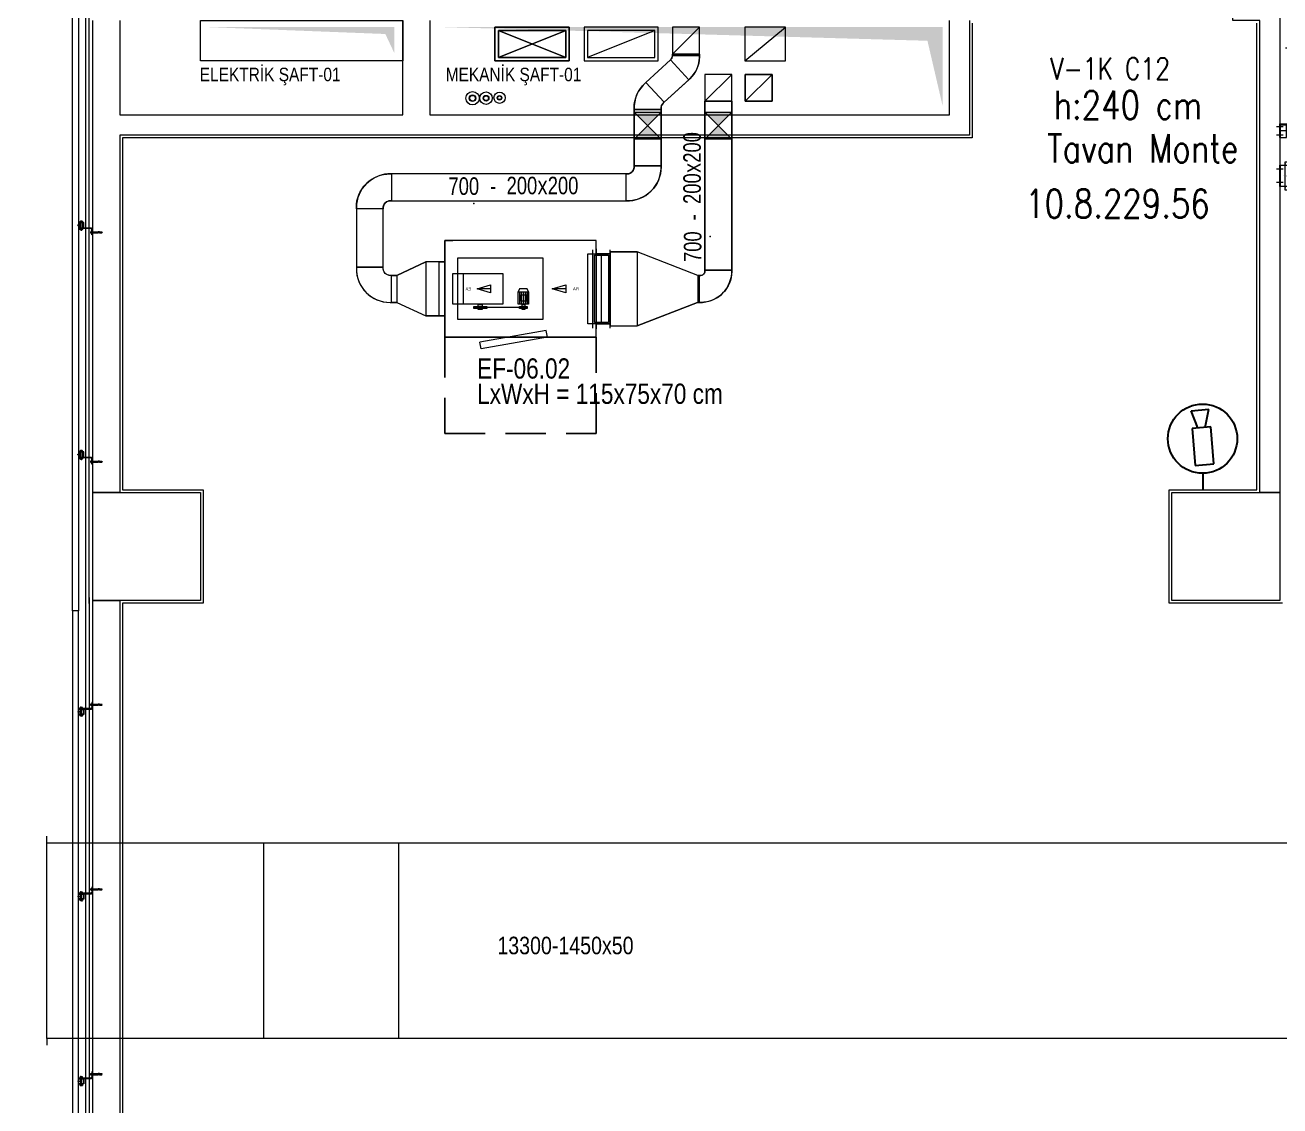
# Model space of a CAD drawing. Extents: x -1286 to 34975, y -230 to 6637.
# Drawn here: x 9746 to 10676, y 2738 to 3539 of the extents above; entities that cross this region are included whole.
import ezdxf
from ezdxf.enums import TextEntityAlignment as Align

# ---------------------------------------------------------------- set-up
doc = ezdxf.new("R2010")
doc.units = 0
doc.header["$LTSCALE"] = 20
doc.linetypes.add('DASHED', pattern=[0.75, 0.5, -0.25])
doc.linetypes.add('DOT2', pattern=[0.125, 0, -0.125])
doc.layers.get('0').update_dxf_attribs({"color": 9, "lineweight": 9})
for name, color, linetype, lineweight in [('00', 9, 'Continuous', 9), ('01', 9, 'Continuous', 9), ('06D', 9, 'Continuous', 9), ('09D', 9, 'Continuous', 9), ('10', 9, 'Continuous', 9), ('10A', 9, 'Continuous', 9), ('14', 9, 'Continuous', 9), ('20', 9, 'DOT2', 9), ('21', 9, 'Continuous', 9), ('33', 9, 'BATTING', 9), ('DATA TAVAN', 160, 'Continuous', 30), ('E-DAHİLİ DOME KAMERA', 7, 'Continuous', 30), ('E-YAZI', 7, 'Continuous', 30)]:
    doc.layers.add(name, color=color, linetype=linetype, lineweight=lineweight)
doc.styles.add('DEBI-BLOCK', font='arial.ttf', dxfattribs={"width": 0.8})
doc.styles.add('E-YAZI', font='txttw.shx')
doc.styles.add('LUCIDASANS', font='arial.ttf', dxfattribs={"width": 0.8})
doc.styles.add('MuuM_TEXT-STANDART', font='ARIALN.TTF')
doc.styles.add('Y200-ARIAL', font='arial.ttf', dxfattribs={"width": 0.8})
doc.linetypes.add('BATTING', pattern='A,0.0001,-0.1,[134,ltypeshp.shx,S=0.1,R=0,X=-0.1,Y=0],-0.2,[134,ltypeshp.shx,S=0.1,R=180,X=0.1,Y=0],-0.1', length=0.4001)

# ---------------------------------------------------------------- blocks, each defined once
blk = doc.blocks.new('p-kolon-80x80-vw')
at = {"layer": '01'}
blk.add_lwpolyline([(-40, -40), (-40, 40), (40, 40), (40, -40)], close=True, dxfattribs=at)
blk = doc.blocks.new('cxvxv')
for p, q in [((-21988.4, 8560.98, 0), (-21988.4, 8560.32, 0)), ((-21988.4, 8560.32, 0), (-21986.64, 8560.32, 0)), ((-21986.86, 8561.07, 0), (-21988.18, 8561.07, 0)), ((-21988.02, 8561.25, 0), (-21987.03, 8561.3, 0)), ((-21988.02, 8561.25, 0), (-21988, 8561.26, 0)), ((-21988, 8561.23, 0), (-21988.02, 8561.25, 0)), ((-21988.02, 8561.13, 0), (-21987.03, 8561.19, 0)), ((-21988.02, 8561.13, 0), (-21988, 8561.14, 0)), ((-21988, 8561.11, 0), (-21988.02, 8561.13, 0)), ((-21988.02, 8560.32, 0), (-21987.02, 8560.32, 0)), ((-21988.02, 8560.28, 0), (-21988.02, 8560.32, 0)), ((-21988.02, 8560.11, 0), (-21988.02, 8555.61, 0)), ((-21988, 8561.3, 0), (-21987.94, 8561.35, 0)), ((-21988, 8561.26, 0), (-21988, 8561.3, 0)), ((-21988, 8561.14, 0), (-21988, 8561.23, 0)), ((-21988, 8561.07, 0), (-21988, 8561.11, 0)), ((-21987.96, 8560.98, 0), (-21987.96, 8560.32, 0)), ((-21987.54, 8561.35, 0), (-21987.94, 8561.35, 0)), ((-21987.7, 8561.05, 0), (-21987.7, 8561.08, 0)), ((-21987.7, 8561.07, 0), (-21987.7, 8561.07, 0)), ((-21987.54, 8561.35, 0), (-21987.1, 8561.35, 0)), ((-21987.03, 8561.3, 0), (-21987.1, 8561.35, 0)), ((-21987.08, 8560.64, 0), (-21987.08, 8560.98, 0)), ((-21987.08, 8560.64, 0), (-21987.08, 8560.32, 0)), ((-21987.06, 8560.32, 0), (-21987.06, 8560.28, 0)), ((-21987.06, 8555.61, 0), (-21987.06, 8560.11, 0)), ((-21987.05, 8561.32, 0), (-21987.03, 8561.3, 0)), ((-21987.03, 8561.3, 0), (-21987.05, 8561.28, 0)), ((-21987.03, 8561.3, 0), (-21987.05, 8561.29, 0)), ((-21987.05, 8561.28, 0), (-21987.05, 8561.2, 0)), ((-21987.05, 8561.2, 0), (-21987.03, 8561.19, 0)), ((-21987.03, 8561.19, 0), (-21987.05, 8561.17, 0)), ((-21987.05, 8561.17, 0), (-21987.05, 8561.08, 0)), ((-21987.05, 8561.08, 0), (-21987.03, 8561.07, 0)), ((-21987.02, 8560.32, 0), (-21987.02, 8560.28, 0)), ((-21987.02, 8555.61, 0), (-21987.02, 8560.11, 0)), ((-21986.64, 8560.32, 0), (-21986.64, 8560.98, 0)), ((-21988.4, 8555.4, 0), (-21986.64, 8555.4, 0)), ((-21988.4, 8554.74, 0), (-21988.4, 8555.4, 0)), ((-21986.86, 8554.65, 0), (-21988.17, 8554.65, 0)), ((-21988.02, 8555.44, 0), (-21988.02, 8555.4, 0)), ((-21988.02, 8555.4, 0), (-21987.02, 8555.4, 0)), ((-21987.96, 8554.74, 0), (-21987.96, 8555.4, 0)), ((-21987.08, 8555.08, 0), (-21987.08, 8555.4, 0)), ((-21987.08, 8555.08, 0), (-21987.08, 8554.74, 0)), ((-21987.06, 8555.4, 0), (-21987.06, 8555.44, 0)), ((-21987.02, 8555.4, 0), (-21987.02, 8555.44, 0)), ((-21986.64, 8555.4, 0), (-21986.64, 8554.74, 0))]:
    blk.add_line(p, q)
at = {"elevation": 0}
for points in [[(-21986.3, 8560.11), (-21988.7, 8560.11), (-21988.7, 8560.28), (-21986.3, 8560.28)], [(-21986.3, 8555.61), (-21988.7, 8555.61), (-21988.7, 8555.44), (-21986.3, 8555.44)]]:
    blk.add_lwpolyline(points, close=True, dxfattribs=at)
for points in [[(-21987.98, 8560.28), (-21987.98, 8560.32)], [(-21987.98, 8560.11), (-21987.98, 8555.61)], [(-21987.98, 8555.44), (-21987.98, 8555.4)]]:
    blk.add_lwpolyline(points, dxfattribs=at)
for centre, radius, start, end in [((-21988.18, 8560.75, 0), 0.315, 45.8497, 134.1503), ((-21987.52, 8559.95, 0), 1.12, 66.87008, 113.12992), ((-21987.52, 8559.95, 0), 1.12, 66.87008, 113.12992), ((-21986.86, 8560.76, 0), 0.313, 45.44896, 134.55104), ((-21988.18, 8554.97, 0), 0.315, 225.8497, 314.1503), ((-21987.52, 8555.77, 0), 1.12, 246.87008, 293.12992), ((-21987.52, 8555.77, 0), 1.12, 246.87008, 293.12992), ((-21986.86, 8554.96, 0), 0.313, 225.44896, 314.55104)]:
    blk.add_arc(centre, radius, start, end)
blk = doc.blocks.new('VIDA')
for p, q in [((-18072, 6523.9), (-18071.9, 6524)), ((-18071.9, 6523.8), (-18072, 6523.9)), ((-18071.9, 6524), (-18070.1, 6524.7)), ((-18069.6, 6522.9), (-18071.9, 6523.8)), ((-18069.7, 6524.9), (-18070.6, 6523.2)), ((-18070.6, 6523.2), (-18070.1, 6524.7)), ((-18070.1, 6524.7), (-18069.9, 6525.1)), ((-18069.9, 6525.1), (-18070.1, 6524.1)), ((-18070.1, 6524.1), (-18070, 6524.3)), ((-18070, 6524.3), (-18069.8, 6525.1)), ((-18069.9, 6525.1), (-18069.8, 6525.1)), ((-18069.8, 6525.1), (-18069.7, 6524.9)), ((-18069.7, 6524.9), (-18069.3, 6525)), ((-18069.6, 6522.8), (-18069.1, 6525)), ((-18069.6, 6522.8), (-18069.6, 6522.9)), ((-18069.4, 6522.4), (-18069.6, 6522.8)), ((-18068.9, 6525.3), (-18069.4, 6522.4)), ((-18069.3, 6522.4), (-18069.4, 6522.4)), ((-18069.3, 6522.4), (-18068.9, 6525.3)), ((-18069.3, 6525), (-18069.1, 6525)), ((-18069.1, 6522.8), (-18069.3, 6522.4)), ((-18069.1, 6525), (-18068.9, 6525.3)), ((-18068.7, 6522.8), (-18069.1, 6522.8)), ((-18068.9, 6525.3), (-18068.9, 6525.3)), ((-18068.9, 6525.3), (-18068.7, 6525)), ((-18068.7, 6522.8), (-18068.2, 6525)), ((-18068.7, 6525), (-18068.2, 6525)), ((-18068.5, 6522.4), (-18068.7, 6522.8)), ((-18068, 6525.3), (-18068.5, 6522.4)), ((-18068.4, 6522.4), (-18068.5, 6522.4)), ((-18068.4, 6522.4), (-18067.9, 6525.3)), ((-18068.2, 6522.8), (-18068.4, 6522.4)), ((-18068.2, 6522.8), (-18068.4, 6522.4)), ((-18068.2, 6525), (-18068, 6525.3)), ((-18067.7, 6525), (-18068.2, 6522.8)), ((-18067.7, 6522.8), (-18068.2, 6522.8)), ((-18067.9, 6525.3), (-18068, 6525.3)), ((-18067.9, 6525.3), (-18067.7, 6525)), ((-18067.7, 6522.8), (-18067.2, 6525)), ((-18067.7, 6525), (-18067.2, 6525)), ((-18067.5, 6522.4), (-18067.7, 6522.8)), ((-18067, 6525.3), (-18067.5, 6522.4)), ((-18067.4, 6522.4), (-18067.5, 6522.4)), ((-18067.4, 6522.4), (-18066.9, 6525.3)), ((-18067.2, 6522.8), (-18067.4, 6522.4)), ((-18067.2, 6522.8), (-18067.4, 6522.4)), ((-18067.2, 6525), (-18067, 6525.3)), ((-18066.7, 6525), (-18067.2, 6522.8)), ((-18066.7, 6522.8), (-18067.2, 6522.8)), ((-18066.9, 6525.3), (-18067, 6525.3)), ((-18066.9, 6525.3), (-18066.7, 6525)), ((-18066.3, 6525), (-18066.7, 6525)), ((-18066.7, 6522.8), (-18066.3, 6525)), ((-18066.5, 6522.4), (-18066.7, 6522.8)), ((-18066.1, 6525.3), (-18066.5, 6522.4)), ((-18066.5, 6522.4), (-18066, 6525.3)), ((-18066.3, 6522.8), (-18066.5, 6522.4)), ((-18066.3, 6522.8), (-18066.5, 6522.4)), ((-18066.5, 6522.4), (-18066.5, 6522.4)), ((-18066.3, 6525), (-18066.1, 6525.3)), ((-18065.8, 6525), (-18066.3, 6522.8)), ((-18066.3, 6522.8), (-18065.8, 6522.8)), ((-18066, 6525.3), (-18066.1, 6525.3)), ((-18066, 6525.3), (-18065.8, 6525)), ((-18065.8, 6522.8), (-18065.3, 6525)), ((-18065.8, 6525), (-18065.3, 6525)), ((-18065.6, 6522.4), (-18065.8, 6522.8)), ((-18065.1, 6525.3), (-18065.6, 6522.4)), ((-18065.5, 6522.4), (-18065.6, 6522.4)), ((-18065.5, 6522.4), (-18065, 6525.3)), ((-18065.3, 6522.8), (-18065.5, 6522.4)), ((-18065.3, 6522.8), (-18065.5, 6522.4)), ((-18065.3, 6525), (-18065.1, 6525.3)), ((-18064.8, 6525), (-18065.3, 6522.8)), ((-18064.8, 6522.8), (-18065.3, 6522.8)), ((-18065.1, 6525.3), (-18065, 6525.3)), ((-18065, 6525.3), (-18064.8, 6525)), ((-18064.8, 6525), (-18064.3, 6525)), ((-18064.8, 6522.8), (-18064.3, 6525)), ((-18064.6, 6522.4), (-18064.8, 6522.8)), ((-18064.1, 6525.3), (-18064.6, 6522.4)), ((-18064.5, 6522.4), (-18064.6, 6522.4)), ((-18064.5, 6522.4), (-18064, 6525.3)), ((-18064.3, 6522.8), (-18064.5, 6522.4)), ((-18064.3, 6522.8), (-18064.5, 6522.4)), ((-18064.3, 6525), (-18064.1, 6525.3)), ((-18063.8, 6525), (-18064.3, 6522.8)), ((-18063.8, 6522.8), (-18064.3, 6522.8)), ((-18064, 6525.3), (-18064.1, 6525.3)), ((-18064, 6525.3), (-18063.8, 6525)), ((-18063.8, 6522.8), (-18062, 6525)), ((-18062, 6525), (-18063.8, 6525)), ((-18063.6, 6522.4), (-18063.8, 6522.8)), ((-18063.6, 6522.4), (-18061.7, 6525.3)), ((-18061.8, 6525.3), (-18063.6, 6522.4)), ((-18062, 6522.8), (-18063.6, 6522.4)), ((-18062, 6522.8), (-18063.6, 6522.4)), ((-18063.6, 6522.4), (-18063.6, 6522.4)), ((-18061.5, 6525), (-18063.4, 6522.8)), ((-18063.4, 6522.8), (-18061.5, 6522.8)), ((-18061.7, 6525.3), (-18063.2, 6525.3)), ((-18062.7, 6522.4), (-18061.5, 6522.8)), ((-18062.6, 6522.4), (-18062.1, 6525.3)), ((-18062.4, 6522.8), (-18062.6, 6522.4)), ((-18062.4, 6522.8), (-18062.6, 6522.4)), ((-18062.6, 6522.4), (-18061.3, 6522.4)), ((-18062.4, 6525), (-18062.2, 6525.3)), ((-18061.5, 6525), (-18062.4, 6525)), ((-18061.5, 6522.8), (-18062.4, 6525)), ((-18061.9, 6525), (-18062.4, 6522.8)), ((-18061.9, 6522.8), (-18062.4, 6522.8)), ((-18062.2, 6525.3), (-18062.1, 6525.3)), ((-18062.2, 6525.3), (-18061.3, 6522.4)), ((-18062.1, 6525.3), (-18061.9, 6525)), ((-18062, 6525), (-18061.8, 6525.3)), ((-18061.9, 6525), (-18061.4, 6525)), ((-18061.9, 6522.8), (-18061.4, 6525)), ((-18061.7, 6522.4), (-18061.9, 6522.8)), ((-18061.2, 6525.3), (-18061.7, 6522.4)), ((-18061.7, 6525.3), (-18061.5, 6525)), ((-18061.6, 6522.4), (-18061.7, 6522.4)), ((-18061.6, 6522.4), (-18061.2, 6525.3)), ((-18061.4, 6522.8), (-18061.6, 6522.4)), ((-18061.4, 6522.8), (-18061.6, 6522.4)), ((-18061.4, 6525), (-18061.2, 6525.3)), ((-18061, 6525), (-18061.4, 6522.8)), ((-18060.9, 6522.8), (-18061.4, 6522.8)), ((-18061.2, 6525.3), (-18061, 6525)), ((-18061.2, 6525.3), (-18061.2, 6525.3)), ((-18061, 6525), (-18060.5, 6525)), ((-18060.9, 6522.8), (-18060.5, 6525)), ((-18060.7, 6522.4), (-18060.9, 6522.8)), ((-18060.7, 6522.4), (-18060.2, 6525.3)), ((-18060.3, 6525.3), (-18060.7, 6522.4)), ((-18060.5, 6522.8), (-18060.7, 6522.4)), ((-18060.5, 6522.8), (-18060.7, 6522.4)), ((-18060.7, 6522.4), (-18060.7, 6522.4)), ((-18060.5, 6525), (-18060.3, 6525.3)), ((-18060, 6525), (-18060.5, 6522.8)), ((-18060.5, 6522.8), (-18060, 6522.8)), ((-18060.3, 6525.3), (-18060.2, 6525.3)), ((-18060.2, 6525.3), (-18060, 6525)), ((-18060, 6525), (-18059.5, 6525)), ((-18060, 6522.8), (-18059.5, 6525)), ((-18059.8, 6522.4), (-18060, 6522.8)), ((-18059.3, 6525.3), (-18059.8, 6522.4)), ((-18059.7, 6522.4), (-18059.8, 6522.4)), ((-18059.7, 6522.4), (-18059.2, 6525.3)), ((-18059.5, 6522.8), (-18059.7, 6522.4)), ((-18059.5, 6522.8), (-18059.7, 6522.4)), ((-18059.5, 6525), (-18059.3, 6525.3)), ((-18059.2, 6524), (-18059.5, 6522.8)), ((-18059.5, 6522.8), (-18059.2, 6522.8)), ((-18059.3, 6525.3), (-18059.2, 6525.3)), ((-18058.1, 6526.6), (-18059.2, 6526.6)), ((-18059.2, 6521.2), (-18059.2, 6526.6)), ((-18058.1, 6521.2), (-18059.2, 6521.2))]:
    blk.add_line(p, q)
for points in [[(-18068.7, 6525), (-18069.1, 6522.8)], [(-18057.2, 6524.3), (-18057.5, 6524), (-18057.5, 6523.8), (-18057.2, 6523.5)]]:
    blk.add_lwpolyline(points)
for centre, start, end in [((-18062.4, 6523.6), 7.50951, 35.24269), ((-18062.4, 6524.2), 324.75731, 352.49049)]:
    blk.add_arc(centre, 5.21, start, end)
blk = doc.blocks.new('çelik dübel')
at = {"ltscale": 7}
for p, q in [((-87.2, -2), (-85, 2)), ((-85, -6), (-85, 2)), ((-68, 2), (-85, 2)), ((-75, -6), (-75, 2)), ((-70, -6), (-70, 2)), ((-68, 3), (-58, 2)), ((-68, -7), (-68, 3)), ((-58, -6), (-58, 2)), ((-8.5, 2), (-58, 2)), ((-53, 1.5), (-58, 1.5)), ((-53, -6), (-53, 2)), ((-25, -6), (-25, 2)), ((-25, -6), (-23.9, 2)), ((-23, -6), (-21.9, 2)), ((-21, -6), (-19.9, 2)), ((-19, -6), (-17.9, 2)), ((-17, -6), (-15.9, 2)), ((-85, -6), (-87.2, -2)), ((-68, -6), (-85, -6)), ((-68, -7), (-58, -6)), ((-53, -5.5), (-58, -5.5)), ((-8.5, -6), (-58, -6))]:
    blk.add_line(p, q, dxfattribs=at)
for p, q in [((-15, -6), (-13.9, 2)), ((-13, -6), (-11.9, 2)), ((-11, -6), (-10, 1.1)), ((-10, -9), (-10, 5)), ((-9, 5), (-10, 5)), ((-10, 3), (-10, 5)), ((-9, -9), (-9, 5)), ((-8.5, 2), (-8.5, 3)), ((-8.5, -4), (-8.5, 0)), ((-5, 4), (-7.5, 4)), ((-5, 1), (-7.5, 1)), ((-4, 2), (-4, 3)), ((-1, 2), (-4, 2)), ((-4, -4), (-4, 0)), ((-3, -6), (-1.9, 2)), ((-1, -6), (0, 1.1)), ((0, -5), (0, 1)), ((-10, -7), (-10, -9.1)), ((-9, -9), (-10, -9)), ((-8.5, -6), (-8.5, -7)), ((-5, -5), (-7.5, -5)), ((-5, -8), (-7.5, -8)), ((-4, -6), (-4, -7)), ((-1, -6), (-4, -6))]:
    blk.add_line(p, q)
for points in [[(-68, 0.6), (-67.4, 0.4), (-67, 0.1), (-66.6, -0.3), (-66.2, -0.8), (-65.9, -1.3), (-65.7, -1.9), (-65.4, -2.3), (-65.2, -2.8), (-65, -3.1), (-64.8, -3.3), (-64.6, -3.5), (-64.4, -3.6), (-64.2, -3.5), (-63.9, -3.5), (-63.7, -3.3), (-63.5, -3.1), (-63.2, -2.9), (-62.9, -2.6), (-62.7, -2.3), (-62.4, -2), (-62.1, -1.7), (-61.9, -1.4), (-61.6, -1.1), (-61.4, -0.9), (-61.2, -0.7), (-61, -0.6), (-60.8, -0.5), (-60.6, -0.5), (-60.4, -0.5), (-60.3, -0.7), (-60.1, -0.9), (-59.9, -1.1), (-59.8, -1.5), (-59.6, -1.9), (-59.4, -2.3), (-59.2, -2.7), (-58.9, -3), (-58.7, -3.3), (-58.4, -3.5), (-58, -3.5)], [(-68, -0.5), (-68, -0.5), (-67.9, -0.5), (-67.9, -0.5), (-67.8, -0.5), (-67.8, -0.6), (-67.7, -0.6), (-67.7, -0.6), (-67.6, -0.7), (-67.6, -0.7), (-67.6, -0.8), (-67.5, -0.8), (-67.5, -0.8), (-67.5, -0.9), (-67.4, -0.9), (-67.4, -0.9), (-67.3, -1), (-67.3, -1), (-67.3, -1.1), (-67.2, -1.1), (-67.2, -1.2), (-67.2, -1.2), (-67.1, -1.3), (-67.1, -1.3), (-67.1, -1.4), (-67, -1.4), (-67, -1.5), (-67, -1.5), (-66.9, -1.6), (-66.9, -1.6), (-66.9, -1.7), (-66.9, -1.7), (-66.8, -1.8), (-66.8, -1.9), (-66.8, -1.9), (-66.7, -2), (-66.7, -2), (-66.7, -2.1), (-66.6, -2.2), (-66.6, -2.2), (-66.6, -2.3), (-66.6, -2.3), (-66.5, -2.4), (-66.5, -2.5), (-66.5, -2.5), (-66.4, -2.6), (-66.4, -2.7), (-66.4, -2.7), (-66.3, -2.8), (-66.3, -2.8), (-66.3, -2.9), (-66.3, -3), (-66.2, -3), (-66.2, -3.1), (-66.2, -3.1), (-66.1, -3.2), (-66.1, -3.2), (-66.1, -3.3), (-66, -3.4), (-66, -3.4), (-66, -3.5), (-65.9, -3.5), (-65.9, -3.6), (-65.9, -3.6), (-65.8, -3.7), (-65.8, -3.7), (-65.7, -3.8), (-65.7, -3.8), (-65.7, -3.9), (-65.6, -3.9), (-65.6, -4), (-65.5, -4), (-65.5, -4.1), (-65.4, -4.1), (-65.4, -4.1), (-65.3, -4.2), (-65.3, -4.2), (-65.2, -4.3), (-65.2, -4.3), (-65.1, -4.3), (-65, -4.4), (-65, -4.4), (-64.9, -4.4), (-64.9, -4.4), (-64.8, -4.5), (-64.7, -4.5), (-64.7, -4.5), (-64.6, -4.5), (-64.5, -4.5), (-64.5, -4.5), (-64.4, -4.5), (-64.3, -4.5), (-64.3, -4.5), (-64.2, -4.5), (-64.1, -4.5), (-64.1, -4.5), (-64, -4.5), (-64, -4.5), (-63.9, -4.5), (-63.8, -4.5), (-63.8, -4.5), (-63.7, -4.4), (-63.7, -4.4), (-63.6, -4.4), (-63.6, -4.4), (-63.5, -4.4), (-63.4, -4.3), (-63.4, -4.3), (-63.3, -4.3), (-63.3, -4.3), (-63.3, -4.2), (-63.2, -4.2), (-63.2, -4.2), (-63.1, -4.1), (-63.1, -4.1), (-63, -4.1), (-63, -4), (-62.9, -4), (-62.9, -4), (-62.9, -3.9), (-62.8, -3.9), (-62.8, -3.9), (-62.7, -3.8), (-62.7, -3.8), (-62.7, -3.8), (-62.6, -3.7), (-62.6, -3.7), (-62.5, -3.6), (-62.5, -3.6), (-62.5, -3.6), (-62.4, -3.5), (-62.4, -3.5), (-62.4, -3.5), (-62.3, -3.4), (-62.3, -3.4), (-62.2, -3.3), (-62.2, -3.3), (-62.2, -3.3), (-62.1, -3.2), (-62.1, -3.2), (-62.1, -3.1), (-62, -3.1), (-62, -3.1), (-62, -3), (-61.9, -3), (-61.9, -2.9), (-61.9, -2.9), (-61.8, -2.9), (-61.8, -2.8), (-61.7, -2.8), (-61.7, -2.7), (-61.7, -2.7), (-61.6, -2.6), (-61.6, -2.6), (-61.6, -2.6), (-61.5, -2.5), (-61.5, -2.5), (-61.5, -2.5), (-61.4, -2.4), (-61.4, -2.4), (-61.4, -2.3), (-61.3, -2.3), (-61.3, -2.3), (-61.3, -2.2), (-61.3, -2.2), (-61.2, -2.2), (-61.2, -2.1), (-61.2, -2.1), (-61.1, -2), (-61.1, -2), (-61.1, -2), (-61, -1.9), (-61, -1.9), (-61, -1.9), (-61, -1.9), (-60.9, -1.8), (-60.9, -1.8), (-60.9, -1.8), (-60.9, -1.8), (-60.9, -1.8), (-60.9, -1.7), (-60.8, -1.7), (-60.8, -1.7), (-60.8, -1.7), (-60.8, -1.7), (-60.8, -1.7), (-60.8, -1.8), (-60.7, -1.8), (-60.7, -1.8), (-60.7, -1.8), (-60.7, -1.9), (-60.7, -1.9), (-60.7, -1.9), (-60.6, -2), (-60.6, -2), (-60.6, -2.1), (-60.6, -2.1), (-60.6, -2.1), (-60.5, -2.2), (-60.5, -2.2), (-60.5, -2.3), (-60.5, -2.3), (-60.4, -2.4), (-60.4, -2.5), (-60.4, -2.5), (-60.4, -2.6), (-60.3, -2.6), (-60.3, -2.7), (-60.3, -2.7), (-60.3, -2.8), (-60.2, -2.8), (-60.2, -2.9), (-60.2, -3), (-60.1, -3), (-60.1, -3.1), (-60.1, -3.1), (-60, -3.2), (-60, -3.2), (-59.9, -3.3), (-59.9, -3.4), (-59.9, -3.4), (-59.8, -3.5), (-59.8, -3.5), (-59.7, -3.6), (-59.7, -3.6), (-59.6, -3.7), (-59.6, -3.8), (-59.5, -3.8), (-59.5, -3.9), (-59.4, -3.9), (-59.3, -4), (-59.3, -4), (-59.2, -4.1), (-59.1, -4.2), (-59, -4.2), (-58.9, -4.3), (-58.8, -4.3), (-58.6, -4.4), (-58.4, -4.4), (-58.2, -4.5), (-58, -4.5)]]:
    blk.add_lwpolyline(points)
for centre, start, end in [((-7.5, 3), 90, 180), ((-7.5, 2), 180, 270), ((-7.5, 0), 90, 180), ((-5, 3), 0, 90), ((-5, 2), 270, 0), ((-5, 0), 0, 90), ((-1, 1), 0, 90), ((-7.5, -4), 180, 270), ((-7.5, -6), 90, 180), ((-7.5, -7), 180, 270), ((-5, -4), 270, 0), ((-5, -6), 0, 90), ((-5, -7), 270, 0), ((-1, -5), 270, 0)]:
    blk.add_arc(centre, 1, start, end)
blk = doc.blocks.new('kjdol')
at = {"ltscale": 10, "elevation": -278.89}
blk.add_lwpolyline([(77394.12, 60089.89), (77403.28, 60089.89, 0.460237), (77404.18, 60090.79), (77404.18, 60094.89), (77403.78, 60094.89), (77403.78, 60091.29, -0.414214), (77402.78, 60090.29), (77394.12, 60090.29)], format="xyb", close=True, dxfattribs=at)
at = {"elevation": -249.79}
for points in [[(77397.97, 60089.9), (77397.97, 60085.9), (77393.97, 60085.9), (77393.97, 60089.9)], [(77397.77, 60089.7), (77397.77, 60086.1), (77394.17, 60086.1), (77394.17, 60089.7)]]:
    blk.add_lwpolyline(points, close=True, dxfattribs=at)
at = {"extrusion": (0, 0, -1), "xscale": 0.1000000000058208, "yscale": 0.1000000000058208, "zscale": -0.0999999999999091}
blk.add_blockref('çelik dübel', (-77402.74, 60093.36, 459.25), dxfattribs=at)
at = {"xscale": 0.1000000000058208, "yscale": 0.1000000000058208, "zscale": 0.1000000000058208, "rotation": 180}
blk.add_blockref('VIDA', (75587.75, 60740.29, -249.79), dxfattribs=at)
blk.add_blockref('cxvxv', (99383.5, 51530.11, -249.79))
blk = doc.blocks.new('NPU240')
for p, q in [((0, -120), (0, 120)), ((0, 120), (85, 120)), ((21.4, 105.2), (79.1, 110.2)), ((85, 120), (85, 116.7)), ((9.5, -92.2), (9.5, 92.2)), ((0, -120), (85, -120)), ((21.4, -105.2), (79.1, -110.2)), ((85, -120), (85, -116.7))]:
    blk.add_line(p, q)
for centre, radius, start, end in [((22.5, 92.2), 13, 95, 180), ((78.5, 116.7), 6.5, 275, 0), ((22.5, -92.2), 13, 180, 265), ((78.5, -116.7), 6.5, 0, 85)]:
    blk.add_arc(centre, radius, start, end)
blk = doc.blocks.new('asansr-acilmayan')
for p in [(1926.2, 24884.45), (1926.2, 24884.45), (1926.2, 24884.45), (1926.2, 24866.45)]:
    blk.add_point(p)
at = {"layer": '06D'}
for p, q in [((1593.7, 25263.7), (1593.7, 25277.2)), ((1931.2, 25277.2), (1593.7, 25277.2)), ((1695.35, 25274.2), (1593.7, 25274.2)), ((1656.2, 25271.2), (1593.7, 25271.2)), ((1826.8, 25271.2), (1698.2, 25271.2)), ((1931.2, 25274.2), (1829.65, 25274.2)), ((1931.2, 25271.2), (1875, 25271.2)), ((1931.2, 25277.2), (1931.2, 25263.7)), ((1656.2, 25268.7), (1593.7, 25268.7)), ((1634.7, 25266.7), (1593.7, 25266.7)), ((1931.2, 25263.7), (1593.7, 25263.7)), ((1873.2, 25266.7), (1658, 25266.7)), ((1826.8, 25268.7), (1698.2, 25268.7)), ((1931.2, 25268.7), (1875, 25268.7)), ((1931.2, 25266.7), (1890.2, 25266.7)), ((1610, 25258.7), (1610, 24624.2)), ((1636.2, 25258.7), (1610, 25258.7)), ((1612.5, 25256.2), (1612.5, 24626.7)), ((1636.2, 25256.2), (1612.5, 25256.2)), ((1636.2, 25258.7), (1636.2, 25256.2)), ((1888.7, 25258.7), (1888.7, 25256.2)), ((1888.7, 25258.7), (1915, 25258.7)), ((1888.7, 25256.2), (1912.5, 25256.2)), ((1912.5, 24626.7), (1912.5, 25256.2)), ((1915, 24624.2), (1915, 25258.7)), ((1570, 25039.45), (1575, 25039.45)), ((1570, 25039.45), (1570, 25029.45)), ((1570.5, 25039.45), (1570.5, 25029.45)), ((1575, 25039.45), (1575, 25029.45)), ((1567.5, 25037.45), (1572.5, 25037.45)), ((1567.5, 25028.95), (1572.5, 25028.95)), ((1570, 25031.95), (1597.5, 25031.95)), ((1590, 25031.95), (1590, 24898.95)), ((1597.5, 25031.95), (1597.5, 25026.95)), ((1570, 25027.55), (1597.5, 25027.55)), ((1570, 25026.95), (1597.5, 25026.95)), ((1570, 25026.95), (1575, 25026.95)), ((1584.5, 24996.45), (1584.5, 24944.45)), ((1589.5, 24996.45), (1584.5, 24996.45)), ((1589.5, 24944.45), (1589.5, 24996.45)), ((1590.5, 24944.45), (1590.5, 24996.45)), ((1590.5, 24996.45), (1595.5, 24996.45)), ((1595.5, 24944.45), (1595.5, 24996.45)), ((1574.15, 24970.45), (1605.85, 24970.45)), ((1583.54, 24964.75), (1583.57, 24942.45)), ((1584.5, 24944.45), (1589.5, 24944.45)), ((1595.5, 24944.45), (1590.5, 24944.45)), ((1567.5, 24911.95), (1572.5, 24911.95)), ((1570, 24913.95), (1597.5, 24913.95)), ((1570, 24903.95), (1570, 24913.95)), ((1570, 24913.95), (1575, 24913.95)), ((1570, 24913.35), (1597.5, 24913.35)), ((1570, 24908.95), (1597.5, 24908.95)), ((1570.5, 24903.95), (1570.5, 24913.95)), ((1575, 24903.95), (1575, 24913.95)), ((1597.5, 24908.95), (1597.5, 24913.95)), ((1567.5, 24905.95), (1572.5, 24905.95)), ((1570, 24903.95), (1575, 24903.95)), ((1592.5, 24887.45), (1592.5, 24895.95)), ((1932.5, 24887.45), (1932.5, 24895.95)), ((1572.5, 24880.45), (1567.5, 24880.45)), ((1570, 24867.45), (1570, 24883.45)), ((1570, 24883.45), (1578, 24883.45)), ((1570.5, 24867.45), (1570.5, 24883.45)), ((1573.8, 24864.95), (1573.8, 24885.95)), ((1573.8, 24885.95), (1581.8, 24885.95)), ((1578, 24883.45), (1578, 24867.45)), ((1581.3, 24885.95), (1581.3, 24864.95)), ((1581.8, 24885.95), (1581.8, 24864.95)), ((1926.2, 24885.95), (1926.2, 24864.95)), ((1943.2, 24885.95), (1926.2, 24885.95)), ((1927.5, 24880.45), (1932.5, 24880.45)), ((1929.5, 24883.45), (1929.5, 24867.45)), ((1947, 24883.45), (1930, 24883.45)), ((1930, 24883.45), (1930, 24867.45)), ((1943.2, 24864.95), (1943.2, 24885.95)), ((1943.7, 24864.95), (1943.7, 24885.95)), ((1947, 24867.45), (1947, 24883.45)), ((1572.5, 24870.45), (1567.5, 24870.45)), ((1578, 24867.45), (1570, 24867.45)), ((1581.8, 24864.95), (1573.8, 24864.95)), ((1592.5, 24863.45), (1592.5, 24854.95)), ((1926.2, 24864.95), (1943.2, 24864.95)), ((1927.5, 24870.45), (1932.5, 24870.45)), ((1930, 24867.45), (1947, 24867.45)), ((1932.5, 24863.45), (1932.5, 24854.95)), ((1932.5, 24844.95), (1927.5, 24844.95)), ((1929.5, 24846.95), (1929.5, 24836.95)), ((1930, 24846.95), (1930, 24836.95)), ((1930, 24846.95), (1950, 24846.95)), ((1935, 24712.7), (1935, 24845.7)), ((1950, 24846.95), (1950, 24836.95)), ((1930, 24841.95), (1927.5, 24841.95)), ((1927.5, 24841.95), (1927.5, 24836.95)), ((1932.5, 24838.95), (1927.5, 24838.95)), ((1930, 24837.55), (1927.5, 24837.55)), ((1930, 24836.95), (1927.5, 24836.95)), ((1930, 24836.95), (1950, 24836.95)), ((1943.45, 24794.17), (1943.45, 24816.46)), ((1929.5, 24806.45), (1929.5, 24754.45)), ((1929.5, 24806.45), (1934.5, 24806.45)), ((1934.5, 24808.95), (1934.5, 24756.95)), ((1935.5, 24808.95), (1935.5, 24756.95)), ((1940.5, 24806.45), (1935.5, 24806.45)), ((1940.5, 24754.45), (1940.5, 24806.45)), ((1925.85, 24780.45), (1919.15, 24780.45)), ((1934.5, 24754.45), (1929.5, 24754.45)), ((1935.5, 24754.45), (1940.5, 24754.45)), ((1930, 24723.95), (1927.5, 24723.95)), ((1927.5, 24718.95), (1927.5, 24723.95)), ((1930, 24723.35), (1927.5, 24723.35)), ((1929.5, 24713.95), (1929.5, 24723.95)), ((1930, 24723.95), (1950, 24723.95)), ((1930, 24713.95), (1930, 24723.95)), ((1950, 24713.95), (1950, 24723.95)), ((1932.5, 24721.95), (1927.5, 24721.95)), ((1930, 24718.95), (1927.5, 24718.95)), ((1932.5, 24715.95), (1927.5, 24715.95)), ((1930, 24713.95), (1950, 24713.95)), ((1636.2, 24624.2), (1610, 24624.2)), ((1636.2, 24626.7), (1612.5, 24626.7)), ((1636.2, 24624.2), (1636.2, 24626.7)), ((1888.7, 24624.2), (1888.7, 24626.7)), ((1888.7, 24626.7), (1912.5, 24626.7)), ((1888.7, 24624.2), (1915, 24624.2)), ((1593.7, 24619.2), (1593.7, 24605.7)), ((1931.2, 24619.2), (1593.7, 24619.2)), ((1634.7, 24616.2), (1593.7, 24616.2)), ((1656.2, 24613.2), (1593.7, 24613.2)), ((1656.2, 24611.7), (1593.7, 24611.7)), ((1873.2, 24616.2), (1658, 24616.2)), ((1826.8, 24613.2), (1698.2, 24613.2)), ((1931.2, 24613.2), (1875, 24613.2)), ((1931.2, 24611.7), (1875, 24611.7)), ((1931.2, 24616.2), (1890.2, 24616.2)), ((1931.2, 24605.7), (1931.2, 24619.2)), ((1695.35, 24608.7), (1593.7, 24608.7)), ((1931.2, 24605.7), (1593.7, 24605.7)), ((1931.2, 24608.7), (1829.65, 24608.7))]:
    blk.add_line(p, q, dxfattribs=at)
for points in [[(1695.7, 25272.7), (1698.2, 25272.7), (1698.2, 25268.7), (1656.2, 25268.7), (1656.2, 25271.2), (1657.7, 25271.2)], [(1760.85, 25277.2), (1762.35, 25277.2), (1762.35, 25273.2), (1695.35, 25273.2), (1695.35, 25275.7), (1696.85, 25275.7)], [(1764.15, 25277.2), (1762.65, 25277.2), (1762.65, 25273.2), (1829.65, 25273.2), (1829.65, 25275.7), (1828.15, 25275.7)], [(1829.3, 25272.7), (1826.8, 25272.7), (1826.8, 25268.7), (1875, 25268.7), (1875, 25271.2), (1873.5, 25271.2)], [(1633.2, 25262.2), (1633.2, 25263.7), (1636.2, 25263.7), (1636.2, 25258.7)], [(1656, 25268.2), (1658, 25268.2), (1658, 25264.2), (1634.7, 25264.2), (1634.7, 25266.7), (1636.2, 25266.7)], [(1875.2, 25268.2), (1873.2, 25268.2), (1873.2, 25264.2), (1890.2, 25264.2), (1890.2, 25266.7), (1888.7, 25266.7)], [(1891.7, 25262.2), (1891.7, 25263.7), (1888.7, 25263.7), (1888.7, 25258.7)], [(1633.2, 24620.7), (1633.2, 24619.2), (1636.2, 24619.2), (1636.2, 24624.2)], [(1891.7, 24620.7), (1891.7, 24619.2), (1888.7, 24619.2), (1888.7, 24624.2)], [(1656, 24614.7), (1658, 24614.7), (1658, 24618.7), (1634.7, 24618.7), (1634.7, 24616.2), (1636.2, 24616.2)], [(1695.7, 24610.2), (1698.2, 24610.2), (1698.2, 24614.2), (1656.2, 24614.2), (1656.2, 24611.7), (1657.7, 24611.7)], [(1829.3, 24610.2), (1826.8, 24610.2), (1826.8, 24614.2), (1875, 24614.2), (1875, 24611.7), (1873.5, 24611.7)], [(1875.2, 24614.7), (1873.2, 24614.7), (1873.2, 24618.7), (1890.2, 24618.7), (1890.2, 24616.2), (1888.7, 24616.2)], [(1760.85, 24605.7), (1762.35, 24605.7), (1762.35, 24609.7), (1695.35, 24609.7), (1695.35, 24607.2), (1696.85, 24607.2)], [(1764.15, 24605.7), (1762.65, 24605.7), (1762.65, 24609.7), (1829.65, 24609.7), (1829.65, 24607.2), (1828.15, 24607.2)]]:
    blk.add_lwpolyline(points, dxfattribs=at)
for centre in [(1590, 24970.45), (1935, 24780.45)]:
    blk.add_circle(centre, 1.5, dxfattribs=at)
for centre, radius, start, end in [((1590, 24970.45), 10.85, 120.45839, 239.54161), ((1590, 24970.45), 9.7, 124.54201, 235.45799), ((1590, 24970.45), 7.5, 137.16657, 222.83343), ((1590, 24970.45), 10.85, 300.45839, 59.54161), ((1590, 24970.45), 9.7, 304.54201, 55.45799), ((1590, 24970.45), 7.5, 317.16657, 42.83343), ((1935, 24780.45), 10.85, 120.45839, 239.54161), ((1935, 24780.45), 9.7, 124.54201, 235.45799), ((1935, 24780.45), 10.85, 300.45839, 59.54161), ((1935, 24780.45), 9.7, 304.54201, 55.45799), ((1935, 24780.45), 7.5, 137.16657, 222.83343), ((1935, 24780.45), 7.5, 317.16657, 42.83343)]:
    blk.add_arc(centre, radius, start, end, dxfattribs=at)
for p in [(1573.8, 24884.45), (1943.2, 24884.45), (1573.8, 24866.45), (1573.8, 24866.45), (1573.8, 24866.45), (1581.8, 24866.45)]:
    blk.add_point(p, dxfattribs=at)
at = {"layer": '20'}
for p, q in [((1583.57, 24964.74), (1943.45, 24816.46)), ((1579.13, 24956.66), (1943.45, 24806.57)), ((1583.54, 24963.56), (1943.02, 24815.45)), ((1583.57, 24942.45), (1943.45, 24794.17)), ((1584, 24943.47), (1943.45, 24795.37)), ((1592.5, 24895.95), (1860, 24895.95)), ((1880, 24895.95), (1860, 24895.95)), ((1932.5, 24895.95), (1860, 24895.95)), ((1592.5, 24888.35), (1932.5, 24888.35)), ((1592.5, 24887.45), (1860, 24887.45)), ((1924, 24887.45), (1860, 24887.45)), ((1570, 24875.45), (1930, 24875.45)), ((1592.5, 24863.45), (1924, 24863.45)), ((1592.5, 24862.55), (1932.5, 24862.55)), ((1592.5, 24854.95), (1862.5, 24854.95)), ((1932.5, 24854.95), (1860, 24854.95))]:
    blk.add_line(p, q, dxfattribs=at)
at = {"layer": '06D', "xscale": 0.0999999999985448, "yscale": 0.0999999999985448, "zscale": 0.0999999999985448}
blk.add_blockref('NPU240', (1592.5, 24875.45), dxfattribs=at)
at = {"layer": '06D', "xscale": 0.0999999999985448, "yscale": 0.0999999999985448, "zscale": 0.0999999999985448, "rotation": 180}
blk.add_blockref('NPU240', (1932.5, 24875.45), dxfattribs=at)
blk = doc.blocks.new('DEBI001')
at = {"extrusion": (-1, 0, 2e-16)}
blk.add_point((0, 0), dxfattribs=at)
at = {"style": 'DEBI-BLOCK', "width": 0.75, "flags": 8}
for tag, p in [('DEBI', (0.3, 0.2)), ('-', (1.277, 0.2))]:
    blk.add_attdef(tag, text='', height=1, dxfattribs=at).set_placement(p, align=Align.BOTTOM_RIGHT)
blk.add_attdef('KESITX', text='', height=1, dxfattribs=at).set_placement((3.614, 1.533), align=Align.TOP_RIGHT)
at = {"style": 'DEBI-BLOCK', "width": 0.8, "flags": 8}
blk.add_attdef('X', text='', height=1, dxfattribs=at).set_placement((3.918, 1.533), align=Align.TOP_CENTER)
at = {"style": 'DEBI-BLOCK', "width": 0.75, "flags": 8}
blk.add_attdef('KESITY', text='', height=1, dxfattribs=at).set_placement((4.213, 1.533), align=Align.TOP_LEFT)
at = {"style": 'DEBI-BLOCK', "width": 0.75, "flags": 9}
blk.add_attdef('ID', text='', height=0.3, dxfattribs=at).set_placement((0, 0), align=Align.MIDDLE)
blk = doc.blocks.new('p-1.mekanik_cihaz')
h = blk.add_hatch(color=256)
h.paths.add_polyline_path([(2801.31, -378.04), (2811.31, -388.04), (2821.31, -378.04)])
h.paths.add_polyline_path([(2821.3, -398.04), (2811.31, -388.04), (2801.3, -398.04)])
h = blk.add_hatch(color=256)
h.paths.add_polyline_path([(2853.69, -378.04), (2863.69, -388.04), (2873.69, -378.04)])
h.paths.add_polyline_path([(2873.68, -398.04), (2863.69, -388.04), (2853.68, -398.04)])
for p, q in [((2829.69, -335), (2849.69, -315)), ((2883.49, -339.99), (2913.49, -314.99)), ((2750.69, -317.5), (2700.69, -337.5)), ((2700.69, -317.5), (2750.69, -337.5)), ((2816.69, -317.5), (2766.69, -337.5)), ((2853.69, -370), (2873.69, -350)), ((2883.69, -370), (2903.69, -350)), ((2801.3, -398.04), (2821.31, -378.04)), ((2821.3, -398.04), (2801.31, -378.04)), ((2853.68, -398.04), (2873.69, -378.04)), ((2873.68, -398.04), (2853.69, -378.04)), ((2660.94, -473.25), (2667.04, -473.25)), ((2660.94, -544.75), (2660.94, -473.25)), ((2737.04, -473.25), (2667.04, -473.25)), ((2767.04, -473.25), (2737.04, -473.25)), ((2773.14, -473.25), (2767.04, -473.25)), ((2773.14, -544.75), (2773.14, -473.25)), ((2770.64, -538.05), (2770.64, -480.05)), ((2777.14, -535.05), (2777.14, -483.05)), ((2783.64, -538.05), (2783.64, -480.05)), ((2783.64, -481.55), (2803.64, -481.55)), ((2803.64, -481.55), (2803.64, -536.55)), ((2848.63, -499.05), (2803.64, -481.55)), ((2625.33, -499.05), (2646.94, -489.05)), ((2656.94, -489.05), (2646.94, -489.05)), ((2646.94, -489.05), (2646.94, -529.05)), ((2656.94, -529.05), (2656.94, -489.05)), ((2674.84, -520.45), (2674.84, -497.55)), ((2716.54, -520.45), (2716.54, -511.25)), ((2717.84, -520.45), (2717.84, -511.25)), ((2719.34, -520.45), (2719.34, -511.25)), ((2720.74, -520.45), (2720.74, -511.25)), ((2722.04, -520.45), (2722.04, -511.25)), ((2722.84, -520.45), (2722.84, -511.25)), ((2723.14, -520.45), (2723.14, -511.25)), ((2625.33, -519.05), (2646.94, -529.05)), ((2848.37, -519.05), (2803.64, -536.55)), ((2656.94, -529.05), (2646.94, -529.05)), ((2721.84, -522.85), (2682.64, -522.85)), ((2783.64, -536.55), (2803.64, -536.55)), ((2660.94, -544.75), (2667.04, -544.75)), ((2737.04, -544.75), (2667.04, -544.75)), ((2736.14, -539.85), (2686.94, -548.55)), ((2687.84, -553.45), (2686.94, -548.55)), ((2737.04, -544.75), (2687.84, -553.45)), ((2737.04, -544.75), (2736.14, -539.85)), ((2767.04, -544.75), (2737.04, -544.75)), ((2773.14, -544.75), (2767.04, -544.75))]:
    blk.add_line(p, q)
at = {"ltscale": 10}
for p, q in [((2365.9, -919.74), (2365.9, -914.74)), ((2526.58, -919.74), (2526.58, -1064.74)), ((2626.58, -919.74), (2626.58, -1064.74)), ((2365.9, -1064.74), (2365.9, -1069.74))]:
    blk.add_line(p, q, dxfattribs=at)
for points in [[(2698.19, -340), (2753.19, -340), (2753.19, -315), (2698.19, -315)], [(2764.19, -340), (2819.19, -340), (2819.19, -315), (2764.19, -315)], [(2849.69, -315), (2829.69, -315), (2829.69, -335), (2849.69, -335)], [(2913.49, -314.99), (2883.49, -314.99), (2883.49, -339.99), (2913.49, -339.99)], [(2700.69, -337.5), (2750.69, -337.5), (2750.69, -317.5), (2700.69, -317.5)], [(2766.69, -337.5), (2816.69, -337.5), (2816.69, -317.5), (2766.69, -317.5)], [(2823.67, -370.71), (2841.84, -354), (2828.31, -339.28), (2810.13, -355.98)], [(2829.69, -336.13), (2829.69, -335), (2849.69, -335), (2849.69, -336.13)], [(2873.69, -350), (2853.69, -350), (2853.69, -370), (2873.69, -370)], [(2903.69, -370), (2903.69, -350), (2883.69, -350), (2883.69, -370)], [(2853.69, -495.05), (2853.69, -370), (2873.69, -370), (2873.69, -495.05)], [(2821.3, -398.04), (2801.3, -398.04), (2801.31, -378.04), (2821.31, -378.04)], [(2801.31, -417.78), (2801.31, -376.07), (2821.31, -376.07), (2821.31, -417.78)], [(2873.68, -398.04), (2853.68, -398.04), (2853.69, -378.04), (2873.69, -378.04)], [(2621.43, -443.78), (2795.31, -443.78), (2795.31, -423.78), (2621.43, -423.78)], [(2615.43, -493.05), (2615.43, -449.78), (2595.43, -449.78), (2595.43, -493.05)], [(2660.94, -538.65), (2660.94, -538.65), (2660.94, -479.35), (2660.94, -479.35), (2660.94, -538.65)], [(2773.14, -535.05), (2767.04, -535.05), (2767.04, -483.05), (2773.14, -483.05), (2773.14, -535.05)], [(2783.64, -535.05), (2770.64, -535.05), (2770.64, -483.05), (2783.64, -483.05), (2783.64, -535.05)], [(2773.14, -538.65), (2773.14, -538.65), (2773.14, -479.35), (2773.14, -479.35), (2773.14, -538.65)], [(2660.94, -529.05), (2656.94, -529.05), (2656.94, -489.05), (2660.94, -489.05), (2660.94, -529.05)], [(2733.54, -531.85), (2670.54, -531.85), (2670.54, -486.05), (2733.54, -486.05), (2733.54, -531.85)], [(2782.34, -534.05), (2771.94, -534.05), (2771.94, -484.05), (2782.34, -484.05), (2782.34, -534.05)], [(2621.43, -499.05), (2625.33, -499.05), (2625.33, -519.05), (2621.43, -519.05)], [(2704.04, -520.45), (2667.04, -520.45), (2667.04, -497.55), (2704.04, -497.55), (2704.04, -520.45)], [(2849.69, -499.05), (2848.63, -499.05), (2848.63, -519.05), (2849.69, -519.05)], [(2723.14, -520.45), (2715.44, -520.45), (2715.44, -511.25), (2723.14, -511.25), (2723.14, -520.45)], [(2688.64, -522.05), (2685.74, -522.05), (2685.74, -520.45), (2688.64, -520.45), (2688.64, -522.05)], [(2721.24, -518.15), (2717.34, -518.15), (2717.34, -513.55), (2721.24, -513.55), (2721.24, -518.15)], [(2720.24, -522.05), (2718.34, -522.05), (2718.34, -520.45), (2720.24, -520.45), (2720.24, -522.05)], [(2692.04, -523.65), (2682.44, -523.65), (2682.44, -522.05), (2692.04, -522.05), (2692.04, -523.65)], [(2688.64, -524.35), (2685.74, -524.35), (2685.74, -523.65), (2688.64, -523.65), (2688.64, -524.35)], [(2722.14, -523.65), (2716.34, -523.65), (2716.34, -522.05), (2722.14, -522.05), (2722.14, -523.65)], [(2720.24, -524.35), (2718.34, -524.35), (2718.34, -523.65), (2720.24, -523.65), (2720.24, -524.35)]]:
    blk.add_lwpolyline(points, close=True)
at = {"color": 6}
blk.add_lwpolyline([(2660.94, -473.25), (2660.94, -489.05), (2646.94, -489.05), (2625.33, -499.05), (2620.93, -499.05, -0.489461), (2615.43, -493.05), (2615.43, -449.78, -0.511845), (2621.43, -443.78), (2795.31, -443.78, 0.436744), (2821.31, -417.78), (2821.31, -376.07, -0.281612), (2823.67, -370.71), (2842.58, -353.33, 0.230473), (2849.69, -335), (2829.69, -335), (2829.69, -336.63), (2828.31, -339.28), (2810.13, -355.98, 0.229018), (2801.31, -376.07), (2801.31, -417.78, -0.511845), (2795.31, -423.78), (2621.43, -423.78, 0.425433), (2595.43, -448.78), (2595.43, -493.05, 0.425433), (2620.43, -519.05), (2625.33, -519.05), (2646.94, -529.05), (2660.94, -529.05), (2660.94, -544.75), (2773.14, -544.75), (2773.14, -535.05), (2783.64, -535.05), (2783.64, -536.55), (2803.64, -536.55), (2848.37, -519.05), (2849.69, -519.05, 0.438621), (2873.69, -495.05), (2873.69, -370), (2853.69, -370), (2853.69, -495.05, -0.56066), (2849.69, -499.05), (2848.63, -499.05), (2803.64, -481.55), (2783.64, -481.55), (2783.64, -483.05), (2773.14, -483.05), (2773.14, -473.25)], format="xyb", close=True, dxfattribs=at)
for points in [[(2828.31, -339.28), (2829.05, -338.6, 0.20988), (2829.69, -337.13), (2829.69, -336.13), (2849.69, -336.13), (2849.69, -337.13, -0.20988), (2842.58, -353.33), (2841.84, -354)], [(2823.67, -370.71), (2822.93, -371.39, 0.20988), (2821.31, -375.07), (2821.31, -376.07), (2801.31, -376.07), (2801.31, -375.07, -0.20988), (2809.4, -356.66), (2810.13, -355.98)], [(2795.31, -423.78), (2796.31, -423.78, 0.414214), (2801.31, -418.78), (2801.31, -417.78), (2821.31, -417.78), (2821.31, -418.78, -0.414214), (2796.31, -443.78), (2795.31, -443.78)], [(2621.43, -443.78), (2620.43, -443.78, 0.414214), (2615.43, -448.78), (2615.43, -449.78), (2595.43, -449.78), (2595.43, -448.78, -0.414214), (2620.43, -423.78), (2621.43, -423.78)], [(2621.43, -499.05), (2620.43, -499.05, -0.414214), (2615.43, -494.05), (2615.43, -493.05), (2595.43, -493.05), (2595.43, -494.05, 0.414214), (2620.43, -519.05), (2621.43, -519.05)], [(2849.69, -499.05), (2850.69, -499.05, 0.414214), (2853.69, -496.05), (2853.69, -495.05), (2873.69, -495.05), (2873.69, -496.05, -0.414214), (2850.69, -519.05), (2849.69, -519.05)]]:
    blk.add_lwpolyline(points, format="xyb", close=True)
for points in [[(2694.94, -509.05), (2684.94, -509.05), (2694.94, -506.05), (2694.94, -512.05), (2684.94, -509.05)], [(2723.14, -511.25), (2722.14, -509.05), (2716.44, -509.05), (2715.44, -511.25)], [(2750.64, -509.05), (2740.64, -509.05), (2750.64, -506.05), (2750.64, -512.05), (2740.64, -509.05)]]:
    blk.add_lwpolyline(points)
at = {"linetype": 'DASHED', "lineweight": -3, "ltscale": 3}
blk.add_lwpolyline([(2773.14, -544.75), (2660.94, -544.75), (2660.94, -616.25), (2773.14, -616.25)], close=True, dxfattribs=at)
at = {"ltscale": 10}
blk.add_lwpolyline([(3627.77, -1064.74), (2365.9, -1064.74), (2365.9, -919.74), (3627.77, -919.74)], close=True, dxfattribs=at)
at = {"color": 6}
blk.add_lwpolyline([(3676.77, -1185.85), (3676.77, -1113.74, 0.426168), (3627.77, -1064.74), (2365.9, -1064.74), (2365.9, -919.74), (3627.77, -919.74, -0.415723), (3821.77, -1112.74), (3821.77, -1201.85)], format="xyb", dxfattribs=at)
at = {"linetype": 'Continuous', "ltscale": 20}
for centre, radius in [((2681.58, -367.71), 4.92), ((2691.58, -367.71), 4.62), ((2701.58, -367.39), 4.18)]:
    blk.add_circle(centre, radius, dxfattribs=at)
at = {"ltscale": 0.5}
for centre, radius in [((2681.58, -367.71), 2.42), ((2681.58, -367.71), 2.09), ((2691.58, -367.71), 2.12), ((2691.58, -367.71), 1.79), ((2701.58, -367.39), 1.69), ((2701.58, -367.39), 1.36)]:
    blk.add_circle(centre, radius, dxfattribs=at)
ref = blk.add_blockref('DEBI001', (2857.69, -470.31), dxfattribs=dict(xscale=13, yscale=13, zscale=13, rotation=90))
ref.add_attrib('-', '-', dxfattribs={"height": 13, "rotation": 90, "style": 'DEBI-BLOCK', "width": 0.75, "flags": 8}).set_placement((2855.09, -453.71), align=Align.BOTTOM_RIGHT)
ref.add_attrib('KESITY', '200', dxfattribs={"height": 13, "rotation": 90, "style": 'DEBI-BLOCK', "width": 0.75, "flags": 8}).set_placement((2837.76, -415.54), align=Align.TOP_LEFT)
ref.add_attrib('X', 'x', dxfattribs={"height": 13, "rotation": 90, "style": 'DEBI-BLOCK', "width": 0.8, "flags": 8}).set_placement((2837.76, -419.37), align=Align.TOP_CENTER)
ref.add_attrib('DEBI', '700', dxfattribs={"height": 13, "rotation": 90, "style": 'DEBI-BLOCK', "width": 0.75, "flags": 8}).set_placement((2855.09, -466.41), align=Align.BOTTOM_RIGHT)
ref.add_attrib('KESITX', '200', dxfattribs={"height": 13, "rotation": 90, "style": 'DEBI-BLOCK', "width": 0.75, "flags": 8}).set_placement((2837.76, -423.33), align=Align.TOP_RIGHT)
ref = blk.add_blockref('DEBI001', (2682.54, -445.85), dxfattribs=dict(xscale=13, yscale=13, zscale=13))
ref.add_attrib('-', '-', dxfattribs={"height": 13, "style": 'DEBI-BLOCK', "width": 0.75, "flags": 8}).set_placement((2699.14, -443.25), align=Align.BOTTOM_RIGHT)
ref.add_attrib('KESITY', '200', dxfattribs={"height": 13, "style": 'DEBI-BLOCK', "width": 0.75, "flags": 8}).set_placement((2737.31, -425.91), align=Align.TOP_LEFT)
ref.add_attrib('X', 'x', dxfattribs={"height": 13, "style": 'DEBI-BLOCK', "width": 0.8, "flags": 8}).set_placement((2733.47, -425.91), align=Align.TOP_CENTER)
ref.add_attrib('DEBI', '700', dxfattribs={"height": 13, "style": 'DEBI-BLOCK', "width": 0.75, "flags": 8}).set_placement((2686.44, -443.25), align=Align.BOTTOM_RIGHT)
ref.add_attrib('KESITX', '200', dxfattribs={"height": 13, "style": 'DEBI-BLOCK', "width": 0.75, "flags": 8}).set_placement((2729.52, -425.91), align=Align.TOP_RIGHT)
at = {"text_generation_flag": 4}
for s, p in [('EA', (2680.44, -510.15)), ('RA', (2760.24, -510.15))]:
    blk.add_text(s, height=2.2, rotation=180, dxfattribs=at).set_placement(p)
at = {"style": 'LUCIDASANS', "width": 0.8}
for s, p in [('EF-06.02', (2684.96, -575.53)), ('LxWxH = 115x75x70 cm', (2684.94, -594.27))]:
    blk.add_text(s, height=15, rotation=360, dxfattribs=at).set_placement(p)
at = {"style": 'Y200-ARIAL', "width": 0.8}
blk.add_text('13300-1450x50', height=13, dxfattribs=at).set_placement((2699.95, -1002.26))
blk = doc.blocks.new('100_DAHİLİ DOME KAMERA')
at = {"layer": 'E-DAHİLİ DOME KAMERA', "color": 4}
for p, q in [((-1.936, 0.715), (-1.936, -0.689)), ((0.82, 0.715), (-1.936, 0.715)), ((0.82, -0.689), (0.82, 0.715)), ((0.82, 0.294), (2.131, 0.668)), ((2.131, 0.668), (2.131, -0.643)), ((-1.936, -0.689), (0.82, -0.689)), ((0.82, -0.268), (2.131, -0.643))]:
    blk.add_line(p, q, dxfattribs=at)
at = {"layer": 'E-DAHİLİ DOME KAMERA', "color": 4, "linetype": 'Continuous'}
blk.add_circle((0, 0), 2.566, dxfattribs=at)

msp = doc.modelspace()

# ---------------------------------------------------------------- linework, layer by layer
at = {"layer": '00'}
for points in [[(10660.84, 3542.5), (10640.84, 3542.5), (10640.84, 3557.5), (10660.84, 3557.5), (10660.84, 3812.5), (10670.84, 3812.5), (10675.84, 3812.5), (10675.84, 3192.5), (10660.84, 3192.5), (10660.84, 3542.5)], [(10445.84, 3542.5), (10445.84, 3457.5), (9815.84, 3457.5), (9815.84, 3337.5), (9815.84, 3337.5), (9815.84, 3322.5), (9815.84, 3322.5), (9815.84, 3192.5), (9795.84, 3192.5), (9795.84, 3542.5)], [(9815.84, 3542.5), (9815.84, 3472.5), (10025.84, 3472.5), (10025.84, 3542.5)], [(10045.84, 3542.5), (10045.84, 3472.5), (10430.84, 3472.5), (10430.84, 3542.5)]]:
    msp.add_lwpolyline(points, dxfattribs=at)
msp.add_lwpolyline([(9795.84, 3112.5), (9815.84, 3112.5), (9815.84, 2492.5), (9795.84, 2492.5)], close=True, dxfattribs=at)
at = {"layer": '06D'}
for points in [[(12297.51, 207.5), (11450.84, 207.5), (11450.84, 307.5), (7390.84, 307.5), (7390.84, 1357.5), (9790.84, 1357.5), (9790.84, 3897.5), (11450.84, 3897.5), (11450.84, 3997.5), (12297.51, 3997.5)], [(9875.84, 3542.5), (10025.84, 3542.5), (10025.84, 3512.5), (9875.84, 3512.5), (9875.84, 3542.5)], [(10096.53, 3515), (10146.53, 3535)], [(10146.53, 3515), (10096.53, 3535)], [(10212.53, 3535), (10162.53, 3515)], [(10245.53, 3537.5), (10225.53, 3517.5)], [(10279.33, 3512.51), (10309.33, 3537.51)], [(10249.53, 3482.5), (10269.53, 3502.5)], [(10279.53, 3482.5), (10299.53, 3502.5)]]:
    msp.add_lwpolyline(points, dxfattribs=at)
for points in [[(10149.03, 3512.5), (10094.03, 3512.5), (10094.03, 3537.5), (10149.03, 3537.5)], [(10096.53, 3535), (10146.53, 3535), (10146.53, 3515), (10096.53, 3515)], [(10160.03, 3512.5), (10215.03, 3512.5), (10215.03, 3537.5), (10160.03, 3537.5)], [(10212.53, 3535), (10162.53, 3535), (10162.53, 3515), (10212.53, 3515)], [(10225.53, 3517.5), (10245.53, 3517.5), (10245.53, 3537.5), (10225.53, 3537.5)], [(10279.33, 3512.51), (10309.33, 3512.51), (10309.33, 3537.51), (10279.33, 3537.51)], [(10269.53, 3502.5), (10249.53, 3502.5), (10249.53, 3482.5), (10269.53, 3482.5)], [(10279.53, 3502.5), (10299.53, 3502.5), (10299.53, 3482.5), (10279.53, 3482.5)]]:
    msp.add_lwpolyline(points, close=True, dxfattribs=at)
at = {"layer": '09D'}
for points in [[(10019.48, 3518.16), (10019.48, 3537.5), (10012.77, 3532.4), (9881.64, 3537.5)], [(10425.84, 3479.05), (10425.84, 3537.5), (10414.59, 3527.39), (10055.84, 3537.5)]]:
    msp.add_solid(points, dxfattribs=at)
at = {"layer": '10A'}
for points in [[(9780.84, 3104.75), (9780.84, 3899.25), (9785.34, 3899.25), (9785.34, 3104.75), (9780.84, 3104.75)], [(9780.84, 3104.75), (9780.84, 1369.5), (9785.34, 1369.5), (9785.34, 3104.75), (9780.84, 3104.75)]]:
    msp.add_lwpolyline(points, dxfattribs=at)
at = {"layer": '14'}
for points in [[(10447.84, 3540.5), (10447.84, 3455.5), (9817.84, 3455.5), (9817.84, 3194.5), (9877.84, 3194.5), (9877.84, 3110.5), (9817.84, 3110.5), (9817.84, 2494.5)], [(10677.84, 3110.5), (10593.84, 3110.5), (10593.84, 3194.5), (10658.84, 3194.5), (10658.84, 3540.5)]]:
    msp.add_lwpolyline(points, dxfattribs=at)
at = {"layer": '33', "ltscale": 0.2}
for points in [[(9793.34, 3110.3), (9793.34, 3895), (11453.34, 3895), (11453.34, 3995), (11761.14, 3995)], [(9793.34, 3114.7), (9793.26, 2325.5)]]:
    msp.add_lwpolyline(points, dxfattribs=at)
at = {"layer": 'DATA TAVAN', "color": 2}
msp.add_line((10618.81, 3206.78), (10618.67, 3194.5), dxfattribs=at)

# ---------------------------------------------------------------- block references
for name, p in [('asansr-acilmayan', (9105.84, -21448.2)), ('p-kolon-80x80-vw', (9835.84, 3152.5)), ('p-kolon-80x80-vw', (10635.84, 3152.5))]:
    msp.add_blockref(name, p)
at = {"layer": '06D'}
msp.add_blockref('p-1.mekanik_cihaz', (7395.84, 3852.5), dxfattribs=at)
at = {"layer": '10', "xscale": -1, "rotation": 180}
for p in [(-67608.64, 63478.53, 278.89), (-67608.64, 63308.53, 278.89)]:
    msp.add_blockref('kjdol', p, dxfattribs=at)
at = {"layer": '10'}
for p in [(-67608.64, -57057.96, 249.79), (-67608.64, -57194.89, 249.79), (-67608.64, -57331.81, 249.79)]:
    msp.add_blockref('kjdol', p, dxfattribs=at)
at = {"layer": 'E-DAHİLİ DOME KAMERA', "xscale": 10, "yscale": 10, "zscale": 10, "rotation": 94.6497331764}
msp.add_blockref('100_DAHİLİ DOME KAMERA', (10618.51, 3232.43), dxfattribs=at)

# ---------------------------------------------------------------- texts
at = {"layer": '21', "style": 'MuuM_TEXT-STANDART'}
for s, p in [('ELEKTRİK ŞAFT-01', (9875.18, 3497.41)), ('MEKANİK ŞAFT-01', (10057.49, 3497.41))]:
    msp.add_text(s, height=10, dxfattribs=at).set_placement(p)
at = {"layer": 'E-YAZI', "color": 6, "style": 'E-YAZI', "width": 0.8}
msp.add_text('V-1K C12', height=16, dxfattribs=at).set_placement((10505.55, 3498.74))
at = {"layer": 'E-YAZI', "color": 30, "style": 'E-YAZI', "width": 0.8}
for s, p in [('h:240 cm', (10508.07, 3469.16)), ('Tavan Monte', (10503.26, 3437.08))]:
    msp.add_text(s, height=21, dxfattribs=at).set_placement(p)
at = {"layer": 'E-YAZI', "color": 1, "style": 'E-YAZI', "width": 0.8}
msp.add_text('10.8.229.56', height=21, dxfattribs=at).set_placement((10487.04, 3396.17))

doc.saveas('drawing.dxf')
